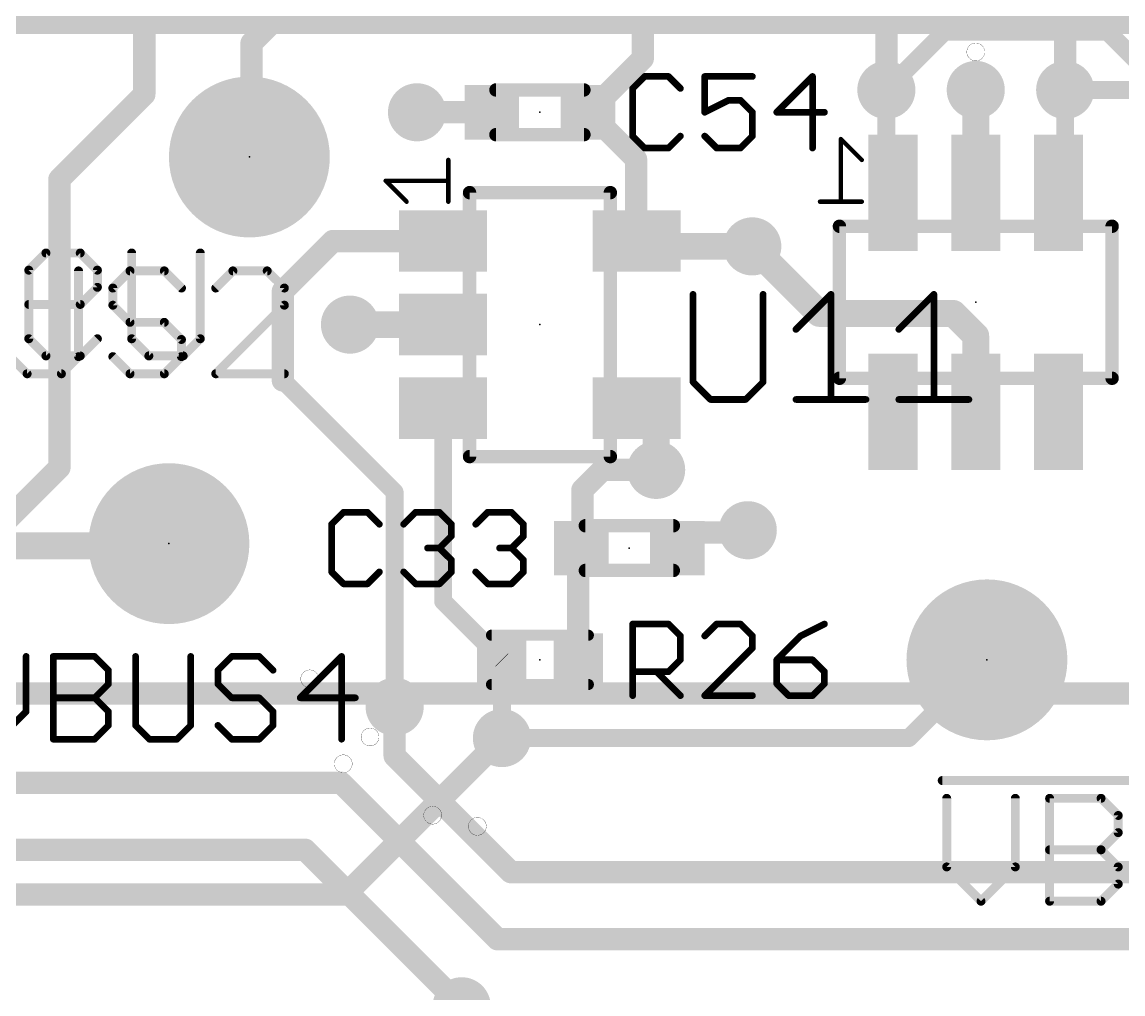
# Model space of a CAD drawing. Extents: x -18 to 144, y -21 to 125.
# Drawn here: x 52.92 to 65.43, y 83.45 to 94.5 of the extents above; entities that cross this region are included whole.
import ezdxf

# ---------------------------------------------------------------- set-up
doc = ezdxf.new("R2010")
doc.units = 0
for name, color, linetype in [('1', 251, 'CONTINUOUS'), ('114', 4, 'CONTINUOUS'), ('15', 251, 'CONTINUOUS'), ('16', 175, 'CONTINUOUS'), ('17', 1, 'CONTINUOUS'), ('18', 82, 'CONTINUOUS'), ('21', 253, 'CONTINUOUS'), ('22', 251, 'CONTINUOUS'), ('23', 7, 'CONTINUOUS'), ('24', 7, 'CONTINUOUS'), ('25', 253, 'CONTINUOUS'), ('27', 251, 'CONTINUOUS'), ('28', 251, 'CONTINUOUS')]:
    doc.layers.add(name, color=color, linetype=linetype)

# ---------------------------------------------------------------- blocks, each defined once
blk = doc.blocks.new('ROUNDP')
at = {"const_width": 0.5}
blk.add_lwpolyline([(0, -0.25, 1), (0, 0.25, 1), (0, -0.25)], format="xyb", dxfattribs=at)
blk = doc.blocks.new('RECT')
blk.add_solid([(-0.5, -0.5), (0.5, -0.5), (-0.5, 0.5), (0.5, 0.5)])
blk = doc.blocks.new('ROUNDV')
at = {"const_width": 0.5}
blk.add_lwpolyline([(0, -0.25, 1), (0, 0.25, 1), (0, -0.25)], format="xyb", dxfattribs=at)

msp = doc.modelspace()

# ---------------------------------------------------------------- linework, layer by layer
at = {"layer": '1'}
for points, const_width in [([(62.738, 93.726), (62.738, 95.464)], 0.254), ([(64.77, 93.726), (64.77, 95.584)], 0.254), ([(56.007, 94.742), (55.5244, 94.2594)], 0.254), ([(59.9694, 94.0816), (59.9694, 94.742)], 0.254), ([(55.5244, 94.2594), (55.5244, 92.9894)], 0.254), ([(59.3598, 93.472), (59.9694, 94.0816)], 0.254), ([(64.77, 93.726), (65.532, 93.726)], 0.2032), ([(57.404, 93.472), (58.2549, 93.472)], 0.254), ([(59.3471, 93.472), (59.3598, 93.472)], 0.254), ([(59.3598, 93.472), (59.8932, 92.9386)], 0.254), ([(55.5244, 92.9894), (55.499, 92.964)], 0.254), ([(59.8932, 92.9386), (59.8932, 92.0168)], 0.254), ([(56.449, 92.009), (55.88, 91.44)], 0.254), ([(57.701, 92.009), (56.449, 92.009)], 0.254), ([(59.8932, 92.0168), (59.901, 92.009)], 0.254), ([(59.962, 91.948), (59.901, 92.009)], 0.254), ([(61.214, 91.948), (59.962, 91.948)], 0.3048), ([(55.88, 91.44), (55.88, 90.424)], 0.254), ([(57.701, 91.059), (56.642, 91.059)], 0.3048), ([(56.642, 91.059), (56.642, 90.932)], 0.254), ([(55.88, 90.424), (57.15, 89.154)], 0.2032), ([(57.701, 90.109), (57.701, 87.914)], 0.2032), ([(59.901, 90.109), (60.1218, 89.8882)], 0.3048), ([(60.1218, 89.8882), (60.1218, 89.408)], 0.3048), ([(59.5122, 89.408), (59.2836, 89.1794)], 0.254), ([(60.1218, 89.408), (59.5122, 89.408)], 0.254), ([(57.15, 89.154), (57.15, 86.7156)], 0.2032), ([(59.2836, 89.1794), (59.2836, 88.5317)], 0.254), ([(61.0108, 88.6968), (61.1632, 88.7222)], 0.254), ([(60.3631, 88.519), (60.5409, 88.6968)], 0.254), ([(60.5409, 88.6968), (61.0108, 88.6968)], 0.254), ([(52.451, 88.5444), (54.2036, 88.5444)], 0.3048), ([(54.5592, 88.5444), (54.2036, 88.5444)], 0.254), ([(54.5846, 88.5698), (54.5592, 88.5444)], 0.254), ([(59.236, 88.4841), (59.2709, 88.519)], 0.254), ([(59.236, 87.249), (59.236, 88.4841)], 0.254), ([(59.2836, 88.5317), (59.2709, 88.519)], 0.254), ([(57.701, 87.914), (58.366, 87.249)], 0.2032), ([(58.3692, 87.2458), (58.366, 87.249)], 0.2032), ([(58.3692, 86.36), (58.3692, 87.2458)], 0.2032), ([(63.881, 87.249), (62.992, 86.36)], 0.2032), ([(62.992, 86.36), (58.3692, 86.36)], 0.2032)]:
    msp.add_lwpolyline(points, dxfattribs=dict(at, const_width=const_width))
for points, const_width in [([(55.5879, 94.2594, 1), (55.4609, 94.2594)], 0.127), ([(55.4795, 94.3043, 1), (55.5693, 94.2145)], 0.127), ([(59.9059, 94.0816, 1), (60.0329, 94.0816)], 0.127), ([(60.0143, 94.0367, 1), (59.9245, 94.1265)], 0.127), ([(62.6745, 93.726, 1), (62.8015, 93.726)], 0.127), ([(64.7065, 93.726, 1), (64.8335, 93.726)], 0.127), ([(64.77, 93.7768, 1), (64.77, 93.6752)], 0.1016), ([(57.404, 93.5355, 1), (57.404, 93.4085)], 0.127), ([(58.2549, 93.4085, 1), (58.2549, 93.5355)], 0.127), ([(59.3471, 93.5355, 1), (59.3471, 93.4085)], 0.127), ([(59.4047, 93.5169, 1), (59.3149, 93.4271)], 0.127), ([(59.3598, 93.4085, 1), (59.3598, 93.5355)], 0.127), ([(59.3149, 93.5169, 1), (59.4047, 93.4271)], 0.127), ([(55.5693, 92.9445, 1), (55.4795, 93.0343)], 0.127), ([(55.4541, 93.0089, 1), (55.5439, 92.9191)], 0.127), ([(55.4609, 92.9894, 1), (55.5879, 92.9894)], 0.127), ([(59.9567, 92.9386, 1), (59.8297, 92.9386)], 0.127), ([(59.8483, 92.8937, 1), (59.9381, 92.9835)], 0.127), ([(56.449, 92.0725, 1), (56.449, 91.9455)], 0.127), ([(56.4939, 91.9641, 1), (56.4041, 92.0539)], 0.127), ([(57.701, 91.9455, 1), (57.701, 92.0725)], 0.127), ([(59.9381, 92.0617, 1), (59.8483, 91.9719)], 0.127), ([(59.9459, 92.0539, 1), (59.8561, 91.9641)], 0.127), ([(59.8561, 91.9641, 1), (59.9459, 92.0539)], 0.127), ([(59.962, 92.0242, 1), (59.962, 91.8718)], 0.1524), ([(61.214, 91.8718, 1), (61.214, 92.0242)], 0.1524), ([(59.8297, 92.0168, 1), (59.9567, 92.0168)], 0.127), ([(59.9171, 91.9031, 1), (60.0069, 91.9929)], 0.127), ([(55.9435, 91.44, 1), (55.8165, 91.44)], 0.127), ([(55.8351, 91.4849, 1), (55.9249, 91.3951)], 0.127), ([(56.642, 91.1352, 1), (56.642, 90.9828)], 0.1524), ([(57.701, 90.9828, 1), (57.701, 91.1352)], 0.1524), ([(56.7055, 91.059, 1), (56.5785, 91.059)], 0.127), ([(56.5785, 90.932, 1), (56.7055, 90.932)], 0.127), ([(55.8165, 90.424, 1), (55.9435, 90.424)], 0.127), ([(55.9159, 90.4599, 1), (55.8441, 90.3881)], 0.1016), ([(57.7518, 90.109, 1), (57.6502, 90.109)], 0.1016), ([(59.9549, 90.1629, 1), (59.8471, 90.0551)], 0.1524), ([(60.198, 89.8882, 1), (60.0456, 89.8882)], 0.1524), ([(60.0679, 89.8343, 1), (60.1757, 89.9421)], 0.1524), ([(59.5122, 89.4715, 1), (59.5122, 89.3445)], 0.127), ([(59.5571, 89.3631, 1), (59.4673, 89.4529)], 0.127), ([(60.0456, 89.408, 1), (60.198, 89.408)], 0.1524), ([(60.1218, 89.3445, 1), (60.1218, 89.4715)], 0.127), ([(57.2008, 89.154, 1), (57.0992, 89.154)], 0.1016), ([(57.1141, 89.1181, 1), (57.1859, 89.1899)], 0.1016), ([(59.3471, 89.1794, 1), (59.2201, 89.1794)], 0.127), ([(59.2387, 89.2243, 1), (59.3285, 89.1345)], 0.127), ([(61.1736, 88.6596, 1), (61.1528, 88.7848)], 0.127), ([(60.5409, 88.7603, 1), (60.5409, 88.6333)], 0.127), ([(60.5858, 88.6519, 1), (60.496, 88.7417)], 0.127), ([(61.0004, 88.7594, 1), (61.0212, 88.6342)], 0.127), ([(61.0108, 88.6333, 1), (61.0108, 88.7603)], 0.127), ([(54.2036, 88.6079, 1), (54.2036, 88.4809)], 0.127), ([(54.2036, 88.4682, 1), (54.2036, 88.6206)], 0.1524), ([(54.5143, 88.5893, 1), (54.6041, 88.4995)], 0.127), ([(54.6295, 88.5249, 1), (54.5397, 88.6147)], 0.127), ([(54.5592, 88.4809, 1), (54.5592, 88.6079)], 0.127), ([(59.2995, 88.4841, 1), (59.1725, 88.4841)], 0.127), ([(59.1911, 88.529, 1), (59.2809, 88.4392)], 0.127), ([(59.226, 88.5639, 1), (59.3158, 88.4741)], 0.127), ([(59.2201, 88.5317, 1), (59.3471, 88.5317)], 0.127), ([(59.3158, 88.4741, 1), (59.226, 88.5639)], 0.127), ([(59.3285, 88.4868, 1), (59.2387, 88.5766)], 0.127), ([(60.3182, 88.5639, 1), (60.408, 88.4741)], 0.127), ([(57.7369, 87.9499, 1), (57.6651, 87.8781)], 0.1016), ([(57.6502, 87.914, 1), (57.7518, 87.914)], 0.1016), ([(58.4019, 87.2849, 1), (58.3301, 87.2131)], 0.1016), ([(58.42, 87.2458, 1), (58.3184, 87.2458)], 0.1016), ([(58.3301, 87.2131, 1), (58.4019, 87.2849)], 0.1016), ([(58.3333, 87.2099, 1), (58.4051, 87.2817)], 0.1016), ([(63.9169, 87.2131, 1), (63.8451, 87.2849)], 0.1016), ([(59.1725, 87.249, 1), (59.2995, 87.249)], 0.127), ([(57.0992, 86.7156, 1), (57.2008, 86.7156)], 0.1016), ([(58.3692, 86.4108, 1), (58.3692, 86.3092)], 0.1016), ([(62.992, 86.3092, 1), (62.992, 86.4108)], 0.1016), ([(58.3184, 86.36, 1), (58.42, 86.36)], 0.1016), ([(62.9561, 86.3959, 1), (63.0279, 86.3241)], 0.1016)]:
    msp.add_lwpolyline(points, format="xyb", dxfattribs=dict(at, const_width=const_width))
at = {"layer": '114', "const_width": 0.0025}
for points in [[(63.754, 94.0562, 1), (63.754, 94.2594, 1), (63.754, 94.0562)], [(56.1848, 86.9315, 1), (56.1848, 87.1347, 1), (56.1848, 86.9315)], [(56.8706, 86.2711, 1), (56.8706, 86.4743, 1), (56.8706, 86.2711)], [(56.5658, 85.9663, 1), (56.5658, 86.1695, 1), (56.5658, 85.9663)], [(57.5818, 85.3821, 1), (57.5818, 85.5853, 1), (57.5818, 85.3821)], [(58.0898, 85.2551, 1), (58.0898, 85.4583, 1), (58.0898, 85.2551)]]:
    msp.add_lwpolyline(points, format="xyb", dxfattribs=at)
at = {"layer": '15', "const_width": 0.254}
for points in [[(85.09, 94.488), (7.62, 94.488)], [(36.068, 86.868), (73.152, 86.868)], [(57.15, 86.7156), (57.15, 86.1568)], [(57.15, 86.1568), (58.4708, 84.836)], [(56.5404, 85.852), (47.244, 85.852)], [(56.5404, 85.852), (58.3184, 84.074)], [(56.134, 85.09), (40.64, 85.09)], [(57.912, 83.312), (56.134, 85.09)], [(58.4708, 84.836), (66.802, 84.836)], [(58.3184, 84.074), (66.294, 84.074)]]:
    msp.add_lwpolyline(points, dxfattribs=at)
at = {"layer": '15', "const_width": 0.127}
for points in [[(57.2135, 86.7156, 1), (57.0865, 86.7156)], [(57.1949, 86.2017, 1), (57.1051, 86.1119)], [(57.0865, 86.1568, 1), (57.2135, 86.1568)], [(56.5853, 85.8969, 1), (56.4955, 85.8071)], [(56.5404, 85.7885, 1), (56.5404, 85.9155)], [(56.1789, 85.1349, 1), (56.0891, 85.0451)], [(56.134, 85.0265, 1), (56.134, 85.1535)], [(58.4708, 84.8995, 1), (58.4708, 84.7725)], [(58.4259, 84.7911, 1), (58.5157, 84.8809)], [(58.3184, 84.1375, 1), (58.3184, 84.0105)], [(58.2735, 84.0291, 1), (58.3633, 84.1189)]]:
    msp.add_lwpolyline(points, format="xyb", dxfattribs=at)
at = {"layer": '16'}
for points, const_width in [([(54.3052, 95.4532), (54.3052, 93.6752)], 0.254), ([(62.738, 93.726), (63.3984, 94.3864)], 0.2032), ([(63.3984, 94.3864), (65.2526, 94.3864)], 0.2032), ([(65.2526, 94.3864), (65.8876, 93.7514)], 0.2032), ([(63.754, 92.5576), (63.754, 93.726)], 0.3048), ([(54.3052, 93.6752), (53.34, 92.71)], 0.254), ([(62.738, 92.6338), (62.738, 93.726)], 0.2032), ([(64.77, 92.6338), (64.77, 93.726)], 0.2032), ([(53.34, 92.71), (53.34, 89.4334)], 0.254), ([(62.8142, 92.5576), (62.738, 92.6338)], 0.254), ([(64.6938, 92.5576), (64.77, 92.6338)], 0.254), ([(61.976, 91.186), (61.214, 91.948)], 0.3048), ([(63.5, 91.186), (61.976, 91.186)], 0.3048), ([(63.754, 90.932), (63.5, 91.186)], 0.3048), ([(63.754, 90.0684), (63.754, 90.932)], 0.3048), ([(53.34, 89.4334), (52.451, 88.5444)], 0.254), ([(56.5912, 84.582), (58.3692, 86.36)], 0.254), ([(49.784, 84.582), (56.5912, 84.582)], 0.254)]:
    msp.add_lwpolyline(points, dxfattribs=dict(at, const_width=const_width))
for points, const_width in [([(63.3984, 94.4372, 1), (63.3984, 94.3356)], 0.1016), ([(63.4343, 94.3505, 1), (63.3625, 94.4223)], 0.1016), ([(65.2885, 94.4223, 1), (65.2167, 94.3505)], 0.1016), ([(65.2526, 94.3356, 1), (65.2526, 94.4372)], 0.1016), ([(63.8302, 93.726, 1), (63.6778, 93.726)], 0.1524), ([(54.2417, 93.6752, 1), (54.3687, 93.6752)], 0.127), ([(54.3501, 93.6303, 1), (54.2603, 93.7201)], 0.127), ([(62.7888, 93.726, 1), (62.6872, 93.726)], 0.1016), ([(62.7021, 93.7619, 1), (62.7739, 93.6901)], 0.1016), ([(64.8208, 93.726, 1), (64.7192, 93.726)], 0.1016), ([(53.4035, 92.71, 1), (53.2765, 92.71)], 0.127), ([(53.2951, 92.7549, 1), (53.3849, 92.6651)], 0.127), ([(62.7829, 92.6787, 1), (62.6931, 92.5889)], 0.127), ([(64.8149, 92.5889, 1), (64.7251, 92.6787)], 0.127), ([(62.6872, 92.6338, 1), (62.7888, 92.6338)], 0.1016), ([(62.7693, 92.5127, 1), (62.8591, 92.6025)], 0.127), ([(63.6778, 92.5576, 1), (63.8302, 92.5576)], 0.1524), ([(64.6489, 92.6025, 1), (64.7387, 92.5127)], 0.127), ([(64.7192, 92.6338, 1), (64.8208, 92.6338)], 0.1016), ([(61.2679, 92.0019, 1), (61.1601, 91.8941)], 0.1524), ([(61.976, 91.2622, 1), (61.976, 91.1098)], 0.1524), ([(63.5539, 91.2399, 1), (63.4461, 91.1321)], 0.1524), ([(63.5, 91.1098, 1), (63.5, 91.2622)], 0.1524), ([(61.9221, 91.1321, 1), (62.0299, 91.2399)], 0.1524), ([(63.8302, 90.932, 1), (63.6778, 90.932)], 0.1524), ([(63.7001, 90.8781, 1), (63.8079, 90.9859)], 0.1524), ([(63.6778, 90.0684, 1), (63.8302, 90.0684)], 0.1524), ([(53.2765, 89.4334, 1), (53.4035, 89.4334)], 0.127), ([(53.3849, 89.3885, 1), (53.2951, 89.4783)], 0.127), ([(58.4141, 86.3151, 1), (58.3243, 86.4049)], 0.127), ([(56.5912, 84.5185, 1), (56.5912, 84.6455)], 0.127), ([(56.5463, 84.6269, 1), (56.6361, 84.5371)], 0.127)]:
    msp.add_lwpolyline(points, format="xyb", dxfattribs=dict(at, const_width=const_width))
at = {"layer": '21'}
for points, const_width in [([(59.301, 93.726), (58.301, 93.726)], 0.1524), ([(58.301, 93.218), (59.301, 93.218)], 0.1524), ([(57.7596, 92.456), (57.7596, 92.9305)], 0.0508), ([(57.2851, 92.456), (57.0478, 92.6933)], 0.0508), ([(57.0478, 92.6933), (57.7596, 92.6933)], 0.0508), ([(59.601, 92.559), (58.001, 92.559)], 0.1524), ([(58.001, 92.559), (58.001, 89.559)], 0.1524), ([(59.601, 89.559), (59.601, 92.559)], 0.1524), ([(53.5578, 90.6951), (53.5578, 91.6696)], 0.1016), ([(54.1425, 91.6696), (53.9476, 91.4747)], 0.1016), ([(54.5323, 91.6696), (54.1425, 91.6696)], 0.1016), ([(54.7272, 91.4747), (54.5323, 91.6696)], 0.1016), ([(55.3119, 91.6696), (55.117, 91.4747)], 0.1016), ([(55.7017, 91.6696), (55.3119, 91.6696)], 0.1016), ([(55.8966, 91.4747), (55.7017, 91.6696)], 0.1016), ([(53.9476, 91.4747), (53.9476, 91.2798)], 0.1016), ([(55.8966, 91.2798), (55.8966, 91.4747)], 0.1016), ([(53.9476, 91.2798), (54.1425, 91.0849)], 0.1016), ([(55.117, 90.5002), (55.8966, 91.2798)], 0.1016), ([(54.1425, 91.0849), (54.5323, 91.0849)], 0.1016), ([(54.5323, 91.0849), (54.7272, 90.89)], 0.1016), ([(54.7272, 90.89), (54.7272, 90.6951)], 0.1016), ([(52.7782, 90.6951), (52.9731, 90.5002)], 0.1016), ([(53.3629, 90.5002), (53.5578, 90.6951)], 0.1016), ([(54.1425, 90.5002), (53.9476, 90.6951)], 0.1016), ([(54.7272, 90.6951), (54.5323, 90.5002)], 0.1016), ([(52.9731, 90.5002), (53.3629, 90.5002)], 0.1016), ([(54.5323, 90.5002), (54.1425, 90.5002)], 0.1016), ([(55.8966, 90.5002), (55.117, 90.5002)], 0.1016), ([(58.001, 89.559), (59.601, 89.559)], 0.1524), ([(60.317, 88.773), (59.317, 88.773)], 0.1524), ([(59.317, 88.265), (60.317, 88.265)], 0.1524), ([(59.351, 87.529), (58.251, 87.529)], 0.127), ([(52.9618, 86.6608), (52.9618, 87.2879)], 0.0762), ([(53.2702, 86.3473), (53.2702, 87.2879)], 0.0762), ([(53.2702, 87.2879), (53.7405, 87.2879)], 0.0762), ([(53.7405, 87.2879), (53.8973, 87.1311)], 0.0762), ([(54.2057, 87.2879), (54.2057, 86.5041)], 0.0762), ([(54.8328, 86.5041), (54.8328, 87.2879)], 0.0762), ([(55.298, 87.2879), (55.1413, 87.1311)], 0.0762), ([(55.6116, 87.2879), (55.298, 87.2879)], 0.0762), ([(55.7683, 87.1311), (55.6116, 87.2879)], 0.0762), ([(56.5471, 87.2879), (56.0768, 86.8176)], 0.0762), ([(56.5471, 86.3473), (56.5471, 87.2879)], 0.0762), ([(53.8973, 87.1311), (53.8973, 86.9744)], 0.0762), ([(55.1413, 87.1311), (55.1413, 86.9744)], 0.0762), ([(53.8973, 86.9744), (53.7405, 86.8176)], 0.0762), ([(55.1413, 86.9744), (55.298, 86.8176)], 0.0762), ([(59.351, 86.969), (58.251, 86.969)], 0.127), ([(53.2702, 86.8176), (53.7405, 86.8176)], 0.0762), ([(53.7405, 86.8176), (53.8973, 86.6608)], 0.0762), ([(55.298, 86.8176), (55.6116, 86.8176)], 0.0762), ([(55.6116, 86.8176), (55.7683, 86.6608)], 0.0762), ([(56.0768, 86.8176), (56.7038, 86.8176)], 0.0762), ([(52.6482, 86.3473), (52.9618, 86.6608)], 0.0762), ([(53.8973, 86.6608), (53.8973, 86.5041)], 0.0762), ([(55.7683, 86.6608), (55.7683, 86.5041)], 0.0762), ([(53.8973, 86.5041), (53.7405, 86.3473)], 0.0762), ([(54.2057, 86.5041), (54.3625, 86.3473)], 0.0762), ([(54.676, 86.3473), (54.8328, 86.5041)], 0.0762), ([(55.298, 86.3473), (55.1413, 86.5041)], 0.0762), ([(55.7683, 86.5041), (55.6116, 86.3473)], 0.0762), ([(53.7405, 86.3473), (53.2702, 86.3473)], 0.0762), ([(54.3625, 86.3473), (54.676, 86.3473)], 0.0762), ([(55.6116, 86.3473), (55.298, 86.3473)], 0.0762), ([(63.373, 85.8774), (70.3894, 85.8774)], 0.1016), ([(63.4238, 85.6752), (63.4238, 84.8956)], 0.1016), ([(64.2034, 84.8956), (64.2034, 85.6752)], 0.1016), ([(64.5932, 84.5058), (64.5932, 85.6752)], 0.1016), ([(64.5932, 85.6752), (65.1779, 85.6752)], 0.1016), ([(65.1779, 85.6752), (65.3728, 85.4803)], 0.1016), ([(65.3728, 85.4803), (65.3728, 85.2854)], 0.1016), ([(65.3728, 85.2854), (65.1779, 85.0905)], 0.1016), ([(64.5932, 85.0905), (65.1779, 85.0905)], 0.1016), ([(65.1779, 85.0905), (65.3728, 84.8956)], 0.1016), ([(63.4238, 84.8956), (63.8136, 84.5058)], 0.1016), ([(63.8136, 84.5058), (64.2034, 84.8956)], 0.1016), ([(65.3728, 84.8956), (65.3728, 84.7007)], 0.1016), ([(65.3728, 84.7007), (65.1779, 84.5058)], 0.1016), ([(65.1779, 84.5058), (64.5932, 84.5058)], 0.1016)]:
    msp.add_lwpolyline(points, dxfattribs=dict(at, const_width=const_width))
for points, const_width in [([(58.301, 93.7641, 1), (58.301, 93.6879)], 0.0762), ([(59.301, 93.6879, 1), (59.301, 93.7641)], 0.0762), ([(58.301, 93.2561, 1), (58.301, 93.1799)], 0.0762), ([(59.301, 93.1799, 1), (59.301, 93.2561)], 0.0762), ([(57.7723, 92.9305, 1), (57.7469, 92.9305)], 0.0254), ([(57.0478, 92.706, 1), (57.0478, 92.6806)], 0.0254), ([(57.0568, 92.7022, 1), (57.0388, 92.6843)], 0.0254), ([(57.7596, 92.6806, 1), (57.7596, 92.706)], 0.0254), ([(58.001, 92.5971, 1), (58.001, 92.5209)], 0.0762), ([(58.0391, 92.559, 1), (57.9629, 92.559)], 0.0762), ([(59.6391, 92.559, 1), (59.5629, 92.559)], 0.0762), ([(59.601, 92.5209, 1), (59.601, 92.5971)], 0.0762), ([(57.2761, 92.447, 1), (57.294, 92.465)], 0.0254), ([(57.7469, 92.456, 1), (57.7723, 92.456)], 0.0254), ([(53.5832, 91.6696, 1), (53.5324, 91.6696)], 0.0508), ([(54.1425, 91.695, 1), (54.1425, 91.6442)], 0.0508), ([(54.1605, 91.6516, 1), (54.1245, 91.6876)], 0.0508), ([(54.5503, 91.6876, 1), (54.5143, 91.6516)], 0.0508), ([(54.5323, 91.6442, 1), (54.5323, 91.695)], 0.0508), ([(55.3119, 91.695, 1), (55.3119, 91.6442)], 0.0508), ([(55.3298, 91.6516, 1), (55.2939, 91.6876)], 0.0508), ([(55.7196, 91.6876, 1), (55.6837, 91.6516)], 0.0508), ([(55.7017, 91.6442, 1), (55.7017, 91.695)], 0.0508), ([(53.9296, 91.4927, 1), (53.9656, 91.4567)], 0.0508), ([(53.973, 91.4747, 1), (53.9222, 91.4747)], 0.0508), ([(54.7092, 91.4567, 1), (54.7452, 91.4927)], 0.0508), ([(55.099, 91.4927, 1), (55.135, 91.4567)], 0.0508), ([(55.922, 91.4747, 1), (55.8712, 91.4747)], 0.0508), ([(55.8786, 91.4567, 1), (55.9145, 91.4927)], 0.0508), ([(53.9656, 91.2978, 1), (53.9296, 91.2618)], 0.0508), ([(53.9222, 91.2798, 1), (53.973, 91.2798)], 0.0508), ([(55.8712, 91.2798, 1), (55.922, 91.2798)], 0.0508), ([(55.9145, 91.2618, 1), (55.8786, 91.2978)], 0.0508), ([(54.1425, 91.1103, 1), (54.1425, 91.0595)], 0.0508), ([(54.1245, 91.0669, 1), (54.1605, 91.1029)], 0.0508), ([(54.5503, 91.1029, 1), (54.5143, 91.0669)], 0.0508), ([(54.5323, 91.0595, 1), (54.5323, 91.1103)], 0.0508), ([(54.7526, 90.89, 1), (54.7018, 90.89)], 0.0508), ([(54.7092, 90.872, 1), (54.7452, 90.908)], 0.0508), ([(53.5324, 90.6951, 1), (53.5832, 90.6951)], 0.0508), ([(53.5758, 90.6771, 1), (53.5398, 90.7131)], 0.0508), ([(53.9656, 90.7131, 1), (53.9296, 90.6771)], 0.0508), ([(54.7018, 90.6951, 1), (54.7526, 90.6951)], 0.0508), ([(54.7452, 90.6771, 1), (54.7092, 90.7131)], 0.0508), ([(52.9731, 90.5256, 1), (52.9731, 90.4748)], 0.0508), ([(52.9551, 90.4822, 1), (52.9911, 90.5182)], 0.0508), ([(53.3449, 90.5182, 1), (53.3809, 90.4822)], 0.0508), ([(53.3629, 90.4748, 1), (53.3629, 90.5256)], 0.0508), ([(54.1425, 90.5256, 1), (54.1425, 90.4748)], 0.0508), ([(54.1245, 90.4822, 1), (54.1605, 90.5182)], 0.0508), ([(54.5143, 90.5182, 1), (54.5503, 90.4822)], 0.0508), ([(54.5323, 90.4748, 1), (54.5323, 90.5256)], 0.0508), ([(55.099, 90.5182, 1), (55.135, 90.4822)], 0.0508), ([(55.117, 90.5256, 1), (55.117, 90.4748)], 0.0508), ([(55.8966, 90.4748, 1), (55.8966, 90.5256)], 0.0508), ([(58.001, 89.5971, 1), (58.001, 89.5209)], 0.0762), ([(57.9629, 89.559, 1), (58.0391, 89.559)], 0.0762), ([(59.5629, 89.559, 1), (59.6391, 89.559)], 0.0762), ([(59.601, 89.5209, 1), (59.601, 89.5971)], 0.0762), ([(59.317, 88.8111, 1), (59.317, 88.7349)], 0.0762), ([(60.317, 88.7349, 1), (60.317, 88.8111)], 0.0762), ([(59.317, 88.3031, 1), (59.317, 88.2269)], 0.0762), ([(60.317, 88.2269, 1), (60.317, 88.3031)], 0.0762), ([(58.251, 87.5608, 1), (58.251, 87.4973)], 0.0635), ([(59.351, 87.4973, 1), (59.351, 87.5608)], 0.0635), ([(52.9808, 87.2879, 1), (52.9427, 87.2879)], 0.0381), ([(53.2893, 87.2879, 1), (53.2512, 87.2879)], 0.0381), ([(53.2702, 87.307, 1), (53.2702, 87.2689)], 0.0381), ([(53.754, 87.3014, 1), (53.7271, 87.2744)], 0.0381), ([(53.7405, 87.2689, 1), (53.7405, 87.307)], 0.0381), ([(54.2248, 87.2879, 1), (54.1867, 87.2879)], 0.0381), ([(54.8519, 87.2879, 1), (54.8138, 87.2879)], 0.0381), ([(55.298, 87.307, 1), (55.298, 87.2689)], 0.0381), ([(55.3115, 87.2744, 1), (55.2846, 87.3014)], 0.0381), ([(55.625, 87.3014, 1), (55.5981, 87.2744)], 0.0381), ([(55.6116, 87.2689, 1), (55.6116, 87.307)], 0.0381), ([(56.5661, 87.2879, 1), (56.528, 87.2879)], 0.0381), ([(56.5605, 87.2744, 1), (56.5336, 87.3014)], 0.0381), ([(53.9163, 87.1311, 1), (53.8782, 87.1311)], 0.0381), ([(53.8838, 87.1177, 1), (53.9108, 87.1446)], 0.0381), ([(55.1603, 87.1311, 1), (55.1222, 87.1311)], 0.0381), ([(55.1278, 87.1446, 1), (55.1547, 87.1177)], 0.0381), ([(55.7549, 87.1177, 1), (55.7818, 87.1446)], 0.0381), ([(53.8782, 86.9744, 1), (53.9163, 86.9744)], 0.0381), ([(53.9108, 86.9609, 1), (53.8838, 86.9878)], 0.0381), ([(55.1222, 86.9744, 1), (55.1603, 86.9744)], 0.0381), ([(55.1547, 86.9878, 1), (55.1278, 86.9609)], 0.0381), ([(58.251, 87.0008, 1), (58.251, 86.9373)], 0.0635), ([(59.351, 86.9373, 1), (59.351, 87.0008)], 0.0635), ([(53.2702, 86.8366, 1), (53.2702, 86.7986)], 0.0381), ([(53.754, 86.8311, 1), (53.7271, 86.8041)], 0.0381), ([(53.7271, 86.8311, 1), (53.754, 86.8041)], 0.0381), ([(53.7405, 86.7986, 1), (53.7405, 86.8366)], 0.0381), ([(55.298, 86.8366, 1), (55.298, 86.7986)], 0.0381), ([(55.2846, 86.8041, 1), (55.3115, 86.8311)], 0.0381), ([(55.625, 86.8311, 1), (55.5981, 86.8041)], 0.0381), ([(55.6116, 86.7986, 1), (55.6116, 86.8366)], 0.0381), ([(56.0633, 86.8311, 1), (56.0902, 86.8041)], 0.0381), ([(56.0768, 86.8366, 1), (56.0768, 86.7986)], 0.0381), ([(56.7038, 86.7986, 1), (56.7038, 86.8366)], 0.0381), ([(52.9427, 86.6608, 1), (52.9808, 86.6608)], 0.0381), ([(52.9752, 86.6474, 1), (52.9483, 86.6743)], 0.0381), ([(53.9163, 86.6608, 1), (53.8782, 86.6608)], 0.0381), ([(53.8838, 86.6474, 1), (53.9108, 86.6743)], 0.0381), ([(55.7874, 86.6608, 1), (55.7493, 86.6608)], 0.0381), ([(55.7549, 86.6474, 1), (55.7818, 86.6743)], 0.0381), ([(53.8782, 86.5041, 1), (53.9163, 86.5041)], 0.0381), ([(53.9108, 86.4906, 1), (53.8838, 86.5175)], 0.0381), ([(54.2192, 86.5175, 1), (54.1923, 86.4906)], 0.0381), ([(54.1867, 86.5041, 1), (54.2248, 86.5041)], 0.0381), ([(54.8138, 86.5041, 1), (54.8519, 86.5041)], 0.0381), ([(54.8463, 86.4906, 1), (54.8193, 86.5175)], 0.0381), ([(55.1547, 86.5175, 1), (55.1278, 86.4906)], 0.0381), ([(55.7493, 86.5041, 1), (55.7874, 86.5041)], 0.0381), ([(55.7818, 86.4906, 1), (55.7549, 86.5175)], 0.0381), ([(53.2512, 86.3473, 1), (53.2893, 86.3473)], 0.0381), ([(53.2702, 86.3663, 1), (53.2702, 86.3283)], 0.0381), ([(53.7271, 86.3608, 1), (53.754, 86.3338)], 0.0381), ([(53.7405, 86.3283, 1), (53.7405, 86.3663)], 0.0381), ([(54.3625, 86.3663, 1), (54.3625, 86.3283)], 0.0381), ([(54.349, 86.3338, 1), (54.376, 86.3608)], 0.0381), ([(54.6626, 86.3608, 1), (54.6895, 86.3338)], 0.0381), ([(54.676, 86.3283, 1), (54.676, 86.3663)], 0.0381), ([(55.298, 86.3663, 1), (55.298, 86.3283)], 0.0381), ([(55.2846, 86.3338, 1), (55.3115, 86.3608)], 0.0381), ([(55.5981, 86.3608, 1), (55.625, 86.3338)], 0.0381), ([(55.6116, 86.3283, 1), (55.6116, 86.3663)], 0.0381), ([(56.528, 86.3473, 1), (56.5661, 86.3473)], 0.0381), ([(63.373, 85.9028, 1), (63.373, 85.852)], 0.0508), ([(63.4492, 85.6752, 1), (63.3984, 85.6752)], 0.0508), ([(64.2288, 85.6752, 1), (64.178, 85.6752)], 0.0508), ([(64.6186, 85.6752, 1), (64.5678, 85.6752)], 0.0508), ([(64.5932, 85.7006, 1), (64.5932, 85.6498)], 0.0508), ([(65.1959, 85.6932, 1), (65.1599, 85.6572)], 0.0508), ([(65.1779, 85.6498, 1), (65.1779, 85.7006)], 0.0508), ([(65.3982, 85.4803, 1), (65.3474, 85.4803)], 0.0508), ([(65.3548, 85.4623, 1), (65.3908, 85.4983)], 0.0508), ([(65.3908, 85.2674, 1), (65.3548, 85.3034)], 0.0508), ([(65.3474, 85.2854, 1), (65.3982, 85.2854)], 0.0508), ([(64.5932, 85.1159, 1), (64.5932, 85.0651)], 0.0508), ([(65.1959, 85.1085, 1), (65.1599, 85.0725)], 0.0508), ([(65.1599, 85.1085, 1), (65.1959, 85.0725)], 0.0508), ([(65.1779, 85.0651, 1), (65.1779, 85.1159)], 0.0508), ([(63.4418, 84.9136, 1), (63.4058, 84.8776)], 0.0508), ([(63.3984, 84.8956, 1), (63.4492, 84.8956)], 0.0508), ([(64.178, 84.8956, 1), (64.2288, 84.8956)], 0.0508), ([(64.2214, 84.8776, 1), (64.1854, 84.9136)], 0.0508), ([(65.3982, 84.8956, 1), (65.3474, 84.8956)], 0.0508), ([(65.3548, 84.8776, 1), (65.3908, 84.9136)], 0.0508), ([(65.3474, 84.7007, 1), (65.3982, 84.7007)], 0.0508), ([(65.3908, 84.6827, 1), (65.3548, 84.7187)], 0.0508), ([(63.7956, 84.5238, 1), (63.8316, 84.4878)], 0.0508), ([(63.7956, 84.4878, 1), (63.8316, 84.5238)], 0.0508), ([(64.5932, 84.5312, 1), (64.5932, 84.4804)], 0.0508), ([(64.5678, 84.5058, 1), (64.6186, 84.5058)], 0.0508), ([(65.1599, 84.5238, 1), (65.1959, 84.4878)], 0.0508), ([(65.1779, 84.4804, 1), (65.1779, 84.5312)], 0.0508)]:
    msp.add_lwpolyline(points, format="xyb", dxfattribs=dict(at, const_width=const_width))
at = {"layer": '22'}
for points, const_width in [([(62.4586, 92.9305), (62.2213, 93.1678)], 0.0508), ([(62.2213, 93.1678), (62.2213, 92.456)], 0.0508), ([(62.4586, 92.456), (61.9841, 92.456)], 0.0508), ([(62.2046, 90.4494), (62.2046, 92.1766)], 0.1524), ([(62.2046, 92.1766), (65.3034, 92.1766)], 0.1524), ([(65.3034, 92.1766), (65.3034, 90.4494)], 0.1524), ([(65.3034, 90.4494), (62.2046, 90.4494)], 0.1524)]:
    msp.add_lwpolyline(points, dxfattribs=dict(at, const_width=const_width))
for points, const_width in [([(62.234, 93.1678, 1), (62.2086, 93.1678)], 0.0254), ([(62.2303, 93.1768, 1), (62.2124, 93.1588)], 0.0254), ([(62.4496, 92.9216, 1), (62.4676, 92.9395)], 0.0254), ([(61.9841, 92.4687, 1), (61.9841, 92.4433)], 0.0254), ([(62.2086, 92.456, 1), (62.234, 92.456)], 0.0254), ([(62.4586, 92.4433, 1), (62.4586, 92.4687)], 0.0254), ([(62.2427, 92.1766, 1), (62.1665, 92.1766)], 0.0762), ([(62.2046, 92.2147, 1), (62.2046, 92.1385)], 0.0762), ([(65.3415, 92.1766, 1), (65.2653, 92.1766)], 0.0762), ([(65.3034, 92.1385, 1), (65.3034, 92.2147)], 0.0762), ([(62.2046, 90.4875, 1), (62.2046, 90.4113)], 0.0762), ([(62.1665, 90.4494, 1), (62.2427, 90.4494)], 0.0762), ([(65.2653, 90.4494, 1), (65.3415, 90.4494)], 0.0762), ([(65.3034, 90.4113, 1), (65.3034, 90.4875)], 0.0762)]:
    msp.add_lwpolyline(points, format="xyb", dxfattribs=dict(at, const_width=const_width))
at = {"layer": '23'}
for p in [(58.801, 93.472), (55.499, 92.964), (58.801, 91.059), (54.5846, 88.5698), (59.817, 88.519), (58.801, 87.249), (63.881, 87.249)]:
    msp.add_point(p, dxfattribs=at)
at = {"layer": '24'}
msp.add_point((63.754, 91.313), dxfattribs=at)
at = {"layer": '25', "const_width": 0.0762}
for points in [[(59.8551, 86.8426), (59.8551, 87.6561)], [(59.8551, 87.6561), (60.2618, 87.6561)], [(60.2618, 87.6561), (60.3974, 87.5205)], [(60.8093, 87.6561), (60.6737, 87.5205)], [(61.0804, 87.6561), (60.8093, 87.6561)], [(61.216, 87.5205), (61.0804, 87.6561)], [(62.0346, 87.6561), (61.7634, 87.5205)], [(60.3974, 87.5205), (60.3974, 87.2493)], [(61.216, 87.3849), (61.216, 87.5205)], [(61.7634, 87.5205), (61.4923, 87.2493)], [(60.6737, 86.8426), (61.216, 87.3849)], [(60.3974, 87.2493), (60.2618, 87.1138)], [(61.4923, 87.2493), (61.4923, 86.9782)], [(61.899, 87.2493), (61.4923, 87.2493)], [(62.0346, 87.1138), (61.899, 87.2493)], [(60.2618, 87.1138), (59.8551, 87.1138)], [(60.1263, 87.1138), (60.3974, 86.8426)], [(62.0346, 86.9782), (62.0346, 87.1138)], [(61.4923, 86.9782), (61.6278, 86.8426)], [(61.899, 86.8426), (62.0346, 86.9782)], [(61.216, 86.8426), (60.6737, 86.8426)], [(61.6278, 86.8426), (61.899, 86.8426)]]:
    msp.add_lwpolyline(points, dxfattribs=at)
at = {"layer": '25', "const_width": 0.0381}
for points in [[(59.8551, 87.6751, 1), (59.8551, 87.637)], [(59.8742, 87.6561, 1), (59.8361, 87.6561)], [(60.2753, 87.6696, 1), (60.2484, 87.6426)], [(60.2618, 87.637, 1), (60.2618, 87.6751)], [(60.8093, 87.6751, 1), (60.8093, 87.637)], [(60.8227, 87.6426, 1), (60.7958, 87.6696)], [(61.0939, 87.6696, 1), (61.067, 87.6426)], [(61.0804, 87.637, 1), (61.0804, 87.6751)], [(62.0431, 87.6391, 1), (62.0261, 87.6731)], [(60.4165, 87.5205, 1), (60.3784, 87.5205)], [(60.384, 87.507, 1), (60.4109, 87.534)], [(60.6602, 87.534, 1), (60.6871, 87.507)], [(61.2351, 87.5205, 1), (61.197, 87.5205)], [(61.2025, 87.507, 1), (61.2295, 87.534)], [(61.7549, 87.5376, 1), (61.7719, 87.5035)], [(61.7769, 87.507, 1), (61.7499, 87.534)], [(61.197, 87.3849, 1), (61.2351, 87.3849)], [(61.2295, 87.3715, 1), (61.2025, 87.3984)], [(60.3784, 87.2493, 1), (60.4165, 87.2493)], [(60.4109, 87.2359, 1), (60.384, 87.2628)], [(61.5113, 87.2493, 1), (61.4732, 87.2493)], [(61.4923, 87.2684, 1), (61.4923, 87.2303)], [(61.4788, 87.2628, 1), (61.5057, 87.2359)], [(61.9125, 87.2628, 1), (61.8855, 87.2359)], [(61.899, 87.2303, 1), (61.899, 87.2684)], [(59.8551, 87.1328, 1), (59.8551, 87.0947)], [(60.1397, 87.1272, 1), (60.1128, 87.1003)], [(60.2484, 87.1272, 1), (60.2753, 87.1003)], [(60.2618, 87.0947, 1), (60.2618, 87.1328)], [(62.0536, 87.1138, 1), (62.0155, 87.1138)], [(62.0211, 87.1003, 1), (62.0481, 87.1272)], [(61.5057, 86.9917, 1), (61.4788, 86.9647)], [(61.4732, 86.9782, 1), (61.5113, 86.9782)], [(62.0155, 86.9782, 1), (62.0536, 86.9782)], [(62.0481, 86.9647, 1), (62.0211, 86.9917)], [(59.8361, 86.8426, 1), (59.8742, 86.8426)], [(60.384, 86.8291, 1), (60.4109, 86.8561)], [(60.6602, 86.8561, 1), (60.6871, 86.8291)], [(60.6737, 86.8616, 1), (60.6737, 86.8236)], [(61.216, 86.8236, 1), (61.216, 86.8616)], [(61.6278, 86.8616, 1), (61.6278, 86.8236)], [(61.6144, 86.8291, 1), (61.6413, 86.8561)], [(61.8855, 86.8561, 1), (61.9125, 86.8291)], [(61.899, 86.8236, 1), (61.899, 86.8616)]]:
    msp.add_lwpolyline(points, format="xyb", dxfattribs=at)
at = {"layer": '27', "const_width": 0.0762}
for points in [[(59.9907, 93.8791), (59.8551, 93.7435)], [(60.2618, 93.8791), (59.9907, 93.8791)], [(60.3974, 93.7435), (60.2618, 93.8791)], [(61.216, 93.8791), (60.6737, 93.8791)], [(60.6737, 93.8791), (60.6737, 93.4723)], [(61.899, 93.8791), (61.4923, 93.4723)], [(61.899, 93.0656), (61.899, 93.8791)], [(59.8551, 93.7435), (59.8551, 93.2012)], [(60.6737, 93.4723), (60.9448, 93.6079)], [(60.9448, 93.6079), (61.0804, 93.6079)], [(61.0804, 93.6079), (61.216, 93.4723)], [(61.216, 93.4723), (61.216, 93.2012)], [(61.4923, 93.4723), (62.0346, 93.4723)], [(59.8551, 93.2012), (59.9907, 93.0656)], [(60.2618, 93.0656), (60.3974, 93.2012)], [(60.8093, 93.0656), (60.6737, 93.2012)], [(61.216, 93.2012), (61.0804, 93.0656)], [(59.9907, 93.0656), (60.2618, 93.0656)], [(61.0804, 93.0656), (60.8093, 93.0656)], [(60.5409, 91.4029), (60.5409, 90.4072)], [(61.3374, 90.4072), (61.3374, 91.4029)], [(61.7103, 91.0046), (62.1086, 91.4029)], [(62.1086, 91.4029), (62.1086, 90.2081)], [(62.8797, 91.0046), (63.278, 91.4029)], [(63.278, 91.4029), (63.278, 90.2081)], [(60.5409, 90.4072), (60.74, 90.2081)], [(61.1383, 90.2081), (61.3374, 90.4072)], [(60.74, 90.2081), (61.1383, 90.2081)], [(61.7103, 90.2081), (62.5068, 90.2081)], [(62.8797, 90.2081), (63.6762, 90.2081)], [(56.5697, 88.9261), (56.4342, 88.7905)], [(56.8409, 88.9261), (56.5697, 88.9261)], [(56.9765, 88.7905), (56.8409, 88.9261)], [(57.2527, 88.7905), (57.3883, 88.9261)], [(57.3883, 88.9261), (57.6595, 88.9261)], [(57.6595, 88.9261), (57.7951, 88.7905)], [(58.0713, 88.7905), (58.2069, 88.9261)], [(58.2069, 88.9261), (58.4781, 88.9261)], [(58.4781, 88.9261), (58.6136, 88.7905)], [(56.4342, 88.7905), (56.4342, 88.2482)], [(57.7951, 88.7905), (57.7951, 88.6549)], [(58.6136, 88.7905), (58.6136, 88.6549)], [(57.7951, 88.6549), (57.6595, 88.5193)], [(58.6136, 88.6549), (58.4781, 88.5193)], [(57.6595, 88.5193), (57.5239, 88.5193)], [(57.6595, 88.5193), (57.7951, 88.3838)], [(58.4781, 88.5193), (58.3425, 88.5193)], [(58.4781, 88.5193), (58.6136, 88.3838)], [(57.7951, 88.3838), (57.7951, 88.2482)], [(58.6136, 88.3838), (58.6136, 88.2482)], [(56.4342, 88.2482), (56.5697, 88.1126)], [(56.8409, 88.1126), (56.9765, 88.2482)], [(57.3883, 88.1126), (57.2527, 88.2482)], [(57.7951, 88.2482), (57.6595, 88.1126)], [(58.2069, 88.1126), (58.0713, 88.2482)], [(58.6136, 88.2482), (58.4781, 88.1126)], [(56.5697, 88.1126), (56.8409, 88.1126)], [(57.6595, 88.1126), (57.3883, 88.1126)], [(58.4781, 88.1126), (58.2069, 88.1126)]]:
    msp.add_lwpolyline(points, dxfattribs=at)
at = {"layer": '27', "const_width": 0.0381}
for points in [[(59.9907, 93.8981, 1), (59.9907, 93.86)], [(60.0042, 93.8656, 1), (59.9772, 93.8926)], [(60.2753, 93.8926, 1), (60.2484, 93.8656)], [(60.2618, 93.86, 1), (60.2618, 93.8981)], [(60.6927, 93.8791, 1), (60.6546, 93.8791)], [(60.6737, 93.8981, 1), (60.6737, 93.86)], [(61.216, 93.86, 1), (61.216, 93.8981)], [(61.9181, 93.8791, 1), (61.88, 93.8791)], [(61.9125, 93.8656, 1), (61.8855, 93.8926)], [(59.8416, 93.757, 1), (59.8686, 93.73)], [(59.8742, 93.7435, 1), (59.8361, 93.7435)], [(60.384, 93.73, 1), (60.4109, 93.757)], [(60.9448, 93.627, 1), (60.9448, 93.5889)], [(60.9534, 93.5909, 1), (60.9363, 93.625)], [(61.0939, 93.6214, 1), (61.067, 93.5945)], [(61.0804, 93.5889, 1), (61.0804, 93.627)], [(60.6652, 93.4894, 1), (60.6822, 93.4553)], [(60.6546, 93.4723, 1), (60.6927, 93.4723)], [(61.2351, 93.4723, 1), (61.197, 93.4723)], [(61.2025, 93.4589, 1), (61.2295, 93.4858)], [(61.4923, 93.4914, 1), (61.4923, 93.4533)], [(61.4788, 93.4858, 1), (61.5057, 93.4589)], [(62.0346, 93.4533, 1), (62.0346, 93.4914)], [(59.8686, 93.2147, 1), (59.8416, 93.1877)], [(59.8361, 93.2012, 1), (59.8742, 93.2012)], [(60.4109, 93.1877, 1), (60.384, 93.2147)], [(60.6871, 93.2147, 1), (60.6602, 93.1877)], [(61.197, 93.2012, 1), (61.2351, 93.2012)], [(61.2295, 93.1877, 1), (61.2025, 93.2147)], [(59.9907, 93.0846, 1), (59.9907, 93.0466)], [(59.9772, 93.0521, 1), (60.0042, 93.0791)], [(60.2484, 93.0791, 1), (60.2753, 93.0521)], [(60.2618, 93.0466, 1), (60.2618, 93.0846)], [(60.8093, 93.0846, 1), (60.8093, 93.0466)], [(60.7958, 93.0521, 1), (60.8227, 93.0791)], [(61.067, 93.0791, 1), (61.0939, 93.0521)], [(61.0804, 93.0466, 1), (61.0804, 93.0846)], [(61.88, 93.0656, 1), (61.9181, 93.0656)], [(60.56, 91.4029, 1), (60.5219, 91.4029)], [(61.3565, 91.4029, 1), (61.3184, 91.4029)], [(62.1276, 91.4029, 1), (62.0895, 91.4029)], [(62.122, 91.3894, 1), (62.0951, 91.4164)], [(63.297, 91.4029, 1), (63.2589, 91.4029)], [(63.2914, 91.3894, 1), (63.2645, 91.4164)], [(61.6968, 91.0181, 1), (61.7238, 90.9912)], [(62.8662, 91.0181, 1), (62.8932, 90.9912)], [(60.5544, 90.4207, 1), (60.5274, 90.3938)], [(60.5219, 90.4072, 1), (60.56, 90.4072)], [(61.3184, 90.4072, 1), (61.3565, 90.4072)], [(61.3509, 90.3938, 1), (61.324, 90.4207)], [(60.74, 90.2271, 1), (60.74, 90.1891)], [(60.7266, 90.1946, 1), (60.7535, 90.2216)], [(61.1248, 90.2216, 1), (61.1518, 90.1946)], [(61.1383, 90.1891, 1), (61.1383, 90.2271)], [(61.7103, 90.2271, 1), (61.7103, 90.1891)], [(62.0895, 90.2081, 1), (62.1276, 90.2081)], [(62.5068, 90.1891, 1), (62.5068, 90.2271)], [(62.8797, 90.2271, 1), (62.8797, 90.1891)], [(63.2589, 90.2081, 1), (63.297, 90.2081)], [(63.6762, 90.1891, 1), (63.6762, 90.2271)], [(56.5697, 88.9451, 1), (56.5697, 88.907)], [(56.5832, 88.9126, 1), (56.5563, 88.9396)], [(56.8544, 88.9396, 1), (56.8274, 88.9126)], [(56.8409, 88.907, 1), (56.8409, 88.9451)], [(57.3883, 88.9451, 1), (57.3883, 88.907)], [(57.4018, 88.9126, 1), (57.3749, 88.9396)], [(57.673, 88.9396, 1), (57.646, 88.9126)], [(57.6595, 88.907, 1), (57.6595, 88.9451)], [(58.2069, 88.9451, 1), (58.2069, 88.907)], [(58.2204, 88.9126, 1), (58.1934, 88.9396)], [(58.4915, 88.9396, 1), (58.4646, 88.9126)], [(58.4781, 88.907, 1), (58.4781, 88.9451)], [(56.4207, 88.804, 1), (56.4476, 88.777)], [(56.4532, 88.7905, 1), (56.4151, 88.7905)], [(56.963, 88.777, 1), (56.99, 88.804)], [(57.2393, 88.804, 1), (57.2662, 88.777)], [(57.8141, 88.7905, 1), (57.776, 88.7905)], [(57.7816, 88.777, 1), (57.8085, 88.804)], [(58.0578, 88.804, 1), (58.0848, 88.777)], [(58.6327, 88.7905, 1), (58.5946, 88.7905)], [(58.6002, 88.777, 1), (58.6271, 88.804)], [(57.776, 88.6549, 1), (57.8141, 88.6549)], [(57.8085, 88.6415, 1), (57.7816, 88.6684)], [(58.5946, 88.6549, 1), (58.6327, 88.6549)], [(58.6271, 88.6415, 1), (58.6002, 88.6684)], [(57.5239, 88.5384, 1), (57.5239, 88.5003)], [(57.673, 88.5328, 1), (57.646, 88.5059)], [(57.646, 88.5328, 1), (57.673, 88.5059)], [(57.6595, 88.5003, 1), (57.6595, 88.5384)], [(58.3425, 88.5384, 1), (58.3425, 88.5003)], [(58.4915, 88.5328, 1), (58.4646, 88.5059)], [(58.4646, 88.5328, 1), (58.4915, 88.5059)], [(58.4781, 88.5003, 1), (58.4781, 88.5384)], [(57.8141, 88.3838, 1), (57.776, 88.3838)], [(57.7816, 88.3703, 1), (57.8085, 88.3972)], [(58.6327, 88.3838, 1), (58.5946, 88.3838)], [(58.6002, 88.3703, 1), (58.6271, 88.3972)], [(56.4476, 88.2617, 1), (56.4207, 88.2347)], [(56.4151, 88.2482, 1), (56.4532, 88.2482)], [(56.99, 88.2347, 1), (56.963, 88.2617)], [(57.2662, 88.2617, 1), (57.2393, 88.2347)], [(57.776, 88.2482, 1), (57.8141, 88.2482)], [(57.8085, 88.2347, 1), (57.7816, 88.2617)], [(58.0848, 88.2617, 1), (58.0578, 88.2347)], [(58.5946, 88.2482, 1), (58.6327, 88.2482)], [(58.6271, 88.2347, 1), (58.6002, 88.2617)], [(56.5697, 88.1316, 1), (56.5697, 88.0936)], [(56.5563, 88.0991, 1), (56.5832, 88.1261)], [(56.8274, 88.1261, 1), (56.8544, 88.0991)], [(56.8409, 88.0936, 1), (56.8409, 88.1316)], [(57.3883, 88.1316, 1), (57.3883, 88.0936)], [(57.3749, 88.0991, 1), (57.4018, 88.1261)], [(57.646, 88.1261, 1), (57.673, 88.0991)], [(57.6595, 88.0936, 1), (57.6595, 88.1316)], [(58.2069, 88.1316, 1), (58.2069, 88.0936)], [(58.1934, 88.0991, 1), (58.2204, 88.1261)], [(58.4646, 88.1261, 1), (58.4915, 88.0991)], [(58.4781, 88.0936, 1), (58.4781, 88.1316)]]:
    msp.add_lwpolyline(points, format="xyb", dxfattribs=at)
at = {"layer": '28', "const_width": 0.1016}
for points in [[(52.9922, 91.6779), (53.1871, 91.8728)], [(53.1871, 91.8728), (53.5769, 91.8728)], [(53.5769, 91.8728), (53.7718, 91.6779)], [(54.1616, 90.8983), (54.1616, 91.8728)], [(54.9412, 91.8728), (54.9412, 90.8983)], [(52.9922, 90.8983), (52.9922, 91.6779)], [(53.7718, 91.6779), (53.7718, 91.483)], [(53.7718, 91.483), (53.5769, 91.2881)], [(53.5769, 91.2881), (52.9922, 91.2881)], [(53.1871, 90.7034), (52.9922, 90.8983)], [(53.7718, 90.8983), (53.5769, 90.7034)], [(54.3565, 90.7034), (54.1616, 90.8983)], [(54.9412, 90.8983), (54.7463, 90.7034)], [(53.5769, 90.7034), (53.1871, 90.7034)], [(54.7463, 90.7034), (54.3565, 90.7034)]]:
    msp.add_lwpolyline(points, dxfattribs=at)
at = {"layer": '28', "const_width": 0.0508}
for points in [[(53.1871, 91.8982, 1), (53.1871, 91.8474)], [(53.2051, 91.8548, 1), (53.1691, 91.8908)], [(53.5949, 91.8908, 1), (53.5589, 91.8548)], [(53.5769, 91.8474, 1), (53.5769, 91.8982)], [(54.187, 91.8728, 1), (54.1362, 91.8728)], [(54.9666, 91.8728, 1), (54.9158, 91.8728)], [(52.9742, 91.6959, 1), (53.0102, 91.6599)], [(53.0176, 91.6779, 1), (52.9668, 91.6779)], [(53.7972, 91.6779, 1), (53.7464, 91.6779)], [(53.7538, 91.6599, 1), (53.7898, 91.6959)], [(53.7464, 91.483, 1), (53.7972, 91.483)], [(53.7898, 91.465, 1), (53.7538, 91.501)], [(52.9922, 91.3135, 1), (52.9922, 91.2627)], [(53.5769, 91.2627, 1), (53.5769, 91.3135)], [(53.5589, 91.3061, 1), (53.5949, 91.2701)], [(53.0102, 90.9163, 1), (52.9742, 90.8803)], [(52.9668, 90.8983, 1), (53.0176, 90.8983)], [(53.7898, 90.8803, 1), (53.7538, 90.9163)], [(54.1796, 90.9163, 1), (54.1436, 90.8803)], [(54.1362, 90.8983, 1), (54.187, 90.8983)], [(54.9158, 90.8983, 1), (54.9666, 90.8983)], [(54.9592, 90.8803, 1), (54.9232, 90.9163)], [(53.1871, 90.7288, 1), (53.1871, 90.678)], [(53.1691, 90.6854, 1), (53.2051, 90.7214)], [(53.5589, 90.7214, 1), (53.5949, 90.6854)], [(53.5769, 90.678, 1), (53.5769, 90.7288)], [(54.3565, 90.7288, 1), (54.3565, 90.678)], [(54.3385, 90.6854, 1), (54.3745, 90.7214)], [(54.7283, 90.7214, 1), (54.7643, 90.6854)], [(54.7463, 90.678, 1), (54.7463, 90.7288)]]:
    msp.add_lwpolyline(points, format="xyb", dxfattribs=at)

# ---------------------------------------------------------------- block references
at = {"layer": '1', "xscale": 0.62, "yscale": 0.62, "rotation": 180}
for p in [(58.2549, 93.472), (59.3471, 93.472)]:
    msp.add_blockref('RECT', p, dxfattribs=at)
at = {"layer": '1', "yscale": 0.7}
for p in [(57.701, 92.009), (59.901, 92.009), (57.701, 91.059), (57.701, 90.109), (59.901, 90.109)]:
    msp.add_blockref('RECT', p, dxfattribs=at)
at = {"layer": '1'}
for p, xscale, yscale in [((59.2709, 88.519), 0.62, 0.62), ((60.3631, 88.519), 0.62, 0.62), ((58.366, 87.249), 0.56, 0.6), ((59.236, 87.249), 0.56, 0.6)]:
    msp.add_blockref('RECT', p, dxfattribs=dict(at, xscale=xscale, yscale=yscale))
at = {"layer": '16', "xscale": 1.3208, "yscale": 0.5588, "rotation": 270}
for p in [(62.8142, 92.5576), (63.754, 92.5576), (64.6938, 92.5576), (62.8142, 90.0684), (63.754, 90.0684), (64.6938, 90.0684)]:
    msp.add_blockref('RECT', p, dxfattribs=at)
at = {"layer": '17'}
for p, xscale, yscale in [((55.499, 92.964), 1.8288, 1.8288), ((55.499, 92.964), 1.8288, 1.8288), ((55.499, 92.964), 1.6002, 1.6002), ((55.499, 92.964), 1.6002, 1.6002), ((54.5846, 88.5698), 1.8288, 1.8288), ((54.5846, 88.5698), 1.8288, 1.8288), ((54.5846, 88.5698), 1.6002, 1.6002), ((54.5846, 88.5698), 1.6002, 1.6002), ((63.881, 87.249), 1.8288, 1.8288), ((63.881, 87.249), 1.8288, 1.8288), ((63.881, 87.249), 1.6002, 1.6002), ((63.881, 87.249), 1.6002, 1.6002)]:
    msp.add_blockref('ROUNDP', p, dxfattribs=dict(at, xscale=xscale, yscale=yscale))
at = {"layer": '18', "xscale": 0.6604, "yscale": 0.6604}
for p in [(62.738, 93.726), (62.738, 93.726), (62.738, 93.726), (62.738, 93.726), (63.754, 93.726), (63.754, 93.726), (63.754, 93.726), (63.754, 93.726), (64.77, 93.726), (64.77, 93.726), (64.77, 93.726), (64.77, 93.726), (57.404, 93.472), (57.404, 93.472), (57.404, 93.472), (57.404, 93.472), (61.214, 91.948), (61.214, 91.948), (61.214, 91.948), (61.214, 91.948), (56.642, 91.059), (56.642, 91.059), (56.642, 91.059), (56.642, 91.059), (60.1218, 89.408), (60.1218, 89.408), (60.1218, 89.408), (60.1218, 89.408), (61.1632, 88.7222), (61.1632, 88.7222), (61.1632, 88.7222), (61.1632, 88.7222), (57.15, 86.7156), (57.15, 86.7156), (57.15, 86.7156), (57.15, 86.7156), (58.3692, 86.36), (58.3692, 86.36), (58.3692, 86.36), (58.3692, 86.36), (57.912, 83.312), (57.912, 83.312), (57.912, 83.312), (57.912, 83.312)]:
    msp.add_blockref('ROUNDV', p, dxfattribs=at)

doc.saveas('drawing.dxf')
